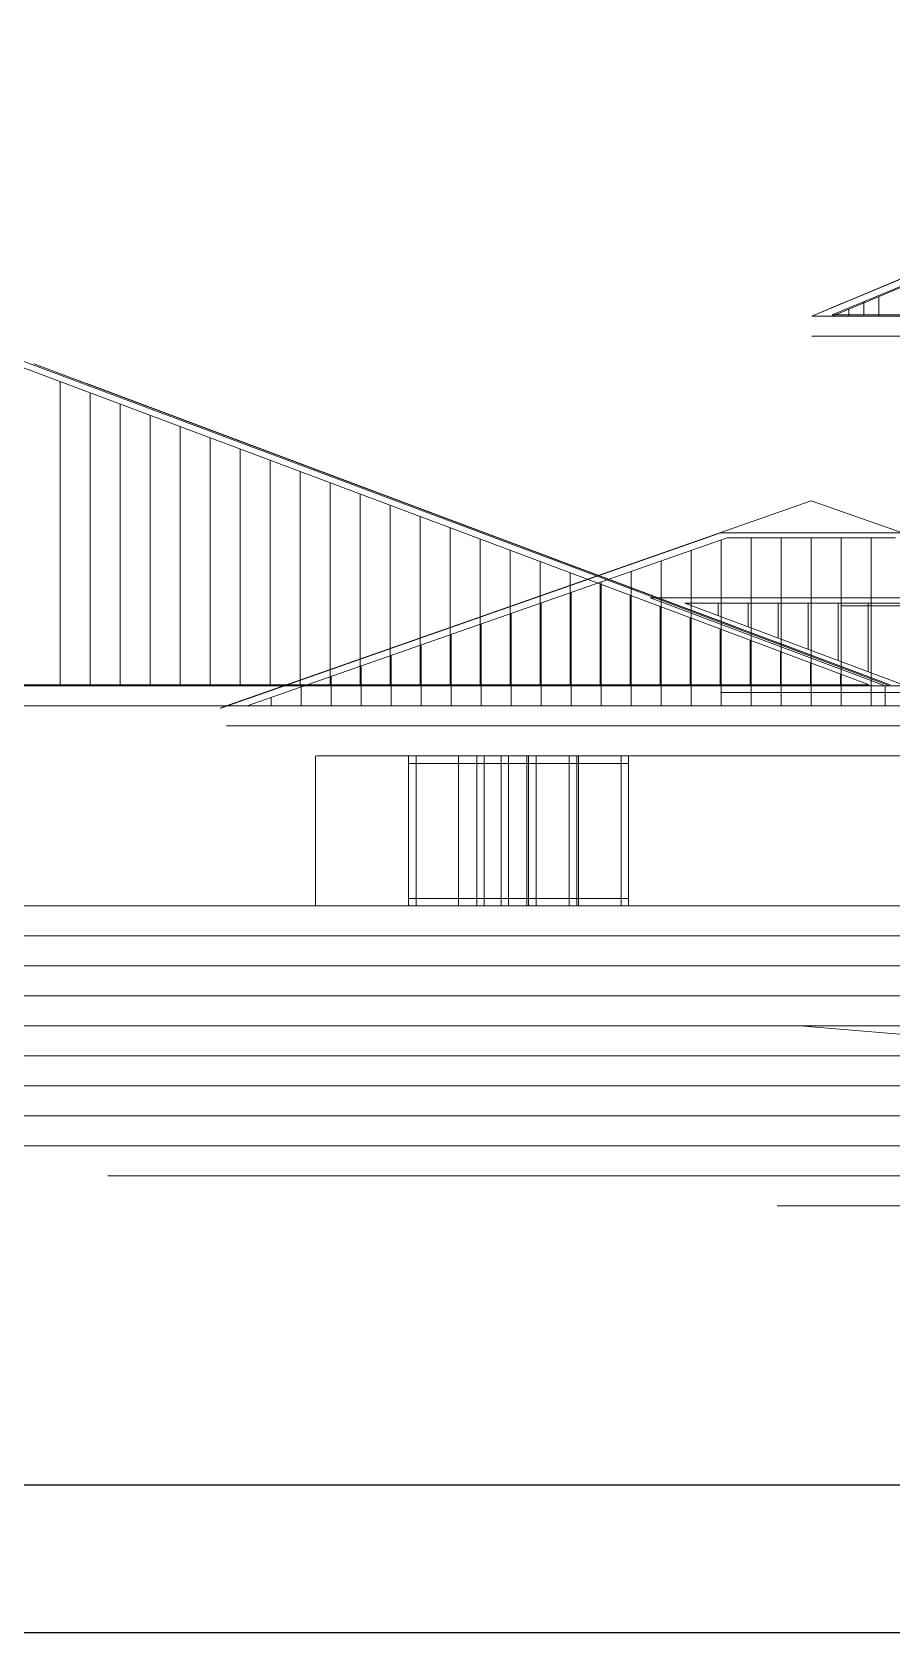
# Model space of a CAD drawing. Header units: millimetres. Extents: x -113526 to 211532, y -79714 to 28306.
# Drawn here: x 76480 to 77967, y -17174 to -14403 of the extents above; entities that cross this region are included whole.
import ezdxf

# ---------------------------------------------------------------- set-up
doc = ezdxf.new("R2010")
doc.units = ezdxf.units.MM
doc.layers.add('填充图样', color=38, linetype='Continuous')

msp = doc.modelspace()

# ---------------------------------------------------------------- linework, layer by layer
at = {"color": 250}
msp.add_line((87797.4, -16917.6), (64799, -16917.6), dxfattribs=at)
at = {"color": 4}
msp.add_line((88053.4, -17173.6), (64160, -17173.6), dxfattribs=at)
at = {"layer": '填充图样', "lineweight": 5, "extrusion": (2e-16, 1, -2e-16)}
for p, q in [((77828.4, -14894.7, 14527.5), (79008, -14403.2, 13347.9)), ((77828.4, -14894.7, 12168.4), (79008, -14403.2, 13347.9)), ((77828.4, -14929.3, 14527.5), (77828.4, -14929.3, 12168.4)), ((77828.4, -14929.3, 12168.4), (81539, -14929.3, 12168.4)), ((81876.3, -14929.3, 14527.5), (77828.4, -14929.3, 14527.5)), ((76816.4, -15569.4, 11465.2), (77827.3, -15214.7, 11465.2)), ((77827.3, -15214.7, 11465.2), (77827.3, -15214.7, 10593.1)), ((78838.2, -15569.4, 11465.2), (77827.3, -15214.7, 11465.2)), ((78838.2, -15569.4, 12324.1), (77827.3, -15214.7, 12324.1)), ((76816.4, -15569.4, 9582.2), (77670.6, -15269.7, 10436.3)), ((76816.4, -15569.4, 14302.6), (77670.6, -15269.7, 13448.5)), ((77670.6, -15269.7, 13448.5), (77670.6, -15269.7, 10436.3)), ((77670.6, -15269.7, 10436.3), (77670.6, -15269.7, 13448.5)), ((77984.1, -15269.7, 10436.3), (77670.6, -15269.7, 10436.3)), ((77670.6, -15269.7, 13448.5), (77984.1, -15269.7, 13448.5)), ((77670.6, -15269.7, 13448.5), (77984.1, -15269.7, 13448.5)), ((77955.3, -15534.8, 879.8), (77548.7, -15382.3, 473.3)), ((77963.2, -15569.4, -451.1), (73433.1, -15569.4, -451.1)), ((73433.1, -15569.4, 8211.3), (77963.2, -15569.4, 8211.3)), ((77963.2, -15569.4, 8211.3), (77963.2, -15569.4, -451.1)), ((76816.4, -15604, 14302.6), (76816.4, -15604, 9582.2)), ((76816.4, -15604, 9582.2), (78838.2, -15604, 9582.2)), ((76816.4, -15604, 14302.6), (77984.1, -15604, 14302.6)), ((76972.1, -15655.9, 14146.9), (76972.1, -15655.9, 10187.7)), ((76972.1, -15655.9, 10187.7), (77984.1, -15655.9, 10187.7)), ((76972.1, -15655.9, 9737.9), (76972.1, -15655.9, 9769.2)), ((76972.1, -15655.9, 9737.9), (77333.2, -15655.9, 9737.9)), ((76972.1, -15655.9, 9769.2), (77333.2, -15655.9, 9769.2)), ((76972.1, -15655.9, 14146.9), (77670.6, -15655.9, 14146.9)), ((77333.2, -15655.9, 9769.2), (77333.2, -15655.9, 9737.9)), ((77670.6, -15655.9, 14146.9), (77670.6, -15655.9, 13818.2)), ((73724.5, -15915.3, 17529.8), (77846, -15915.3, 17529.8)), ((73748.1, -15915.3, 17503.9), (77822.5, -15915.3, 17503.9)), ((77183.7, -15915.3, 16614.5), (76416.8, -15915.3, 16465.7)), ((76972.1, -15915.3, 14146.9), (76972.1, -15915.3, 10187.7)), ((76972.1, -15915.3, 10187.7), (77984.1, -15915.3, 10187.7)), ((76972.1, -15915.3, 9737.9), (76972.1, -15915.3, 9769.2)), ((76972.1, -15915.3, 9737.9), (77333.2, -15915.3, 9737.9)), ((76972.1, -15915.3, 9769.2), (77333.2, -15915.3, 9769.2)), ((76972.1, -15915.3, 14146.9), (77670.6, -15915.3, 14146.9)), ((77550.1, -15915.3, 16740.5), (77183.7, -15915.3, 16614.5)), ((77333.2, -15915.3, 9769.2), (77333.2, -15915.3, 9737.9)), ((77687.4, -15915.3, 16958), (77550.1, -15915.3, 16740.5)), ((77670.6, -15915.3, 14146.9), (77670.6, -15915.3, 13818.2)), ((77824.8, -15915.3, 17244.1), (77687.4, -15915.3, 16958)), ((77882, -15915.3, 17759.3), (77824.8, -15915.3, 17244.1)), ((78030.8, -15915.3, 18148.5), (77882, -15915.3, 17759.3)), ((73559.7, -15967.2, 16076.7), (76904, -15967.2, 16076.7)), ((76954.8, -15967.2, 16099.4), (76164.9, -15967.2, 16019.3)), ((77882, -15967.2, 16168.1), (76954.8, -15967.2, 16099.4)), ((78546, -15967.2, 16271.1), (77882, -15967.2, 16168.1)), ((76737.3, -16019.1, 15378.2), (75855.9, -16019.1, 15378.2)), ((77218.1, -16019.1, 15492.7), (76737.3, -16019.1, 15378.2)), ((76880.4, -16019.1, 16102.7), (80483.8, -16019.1, 16102.7)), ((76904, -16019.1, 16076.7), (80530.9, -16019.1, 16076.7)), ((77469.9, -16019.1, 15813.2), (77218.1, -16019.1, 15492.7)), ((77916.4, -16019.1, 15824.6), (77469.9, -16019.1, 15813.2)), ((78557.4, -16019.1, 15881.9), (77916.4, -16019.1, 15824.6)), ((77661.9, -16071, 14909), (72486.9, -16071, 14909)), ((81940.1, -16071, 15220.4), (72486.9, -16071, 15220.4)), ((74085.7, -16071, -2266.9), (77768.6, -16071, -2266.9)), ((78035.8, -16071, -1618.2), (74085.7, -16071, -1618.2)), ((78246.1, -16071, -1306.9), (74290.8, -16071, -1306.9)), ((76197.4, -16071, -2241), (78835.2, -16071, -2241)), ((76972.1, -16071, 14146.9), (76972.1, -16071, 10187.7)), ((76972.1, -16071, 10187.7), (77984.1, -16071, 10187.7)), ((76972.1, -16071, 9769.2), (76972.1, -16071, 9737.9)), ((76972.1, -16071, 9737.9), (77333.2, -16071, 9737.9)), ((76972.1, -16071, 9769.2), (77333.2, -16071, 9769.2)), ((76972.1, -16071, 14146.9), (77670.6, -16071, 14146.9)), ((77333.2, -16071, 9769.2), (77333.2, -16071, 9737.9)), ((77336.9, -16071, 9737.9), (77336.9, -16071, 8055.6)), ((77631.1, -16071, 9769.2), (77631.1, -16071, 9737.9)), ((77631.1, -16071, 9737.9), (77662.5, -16071, 9737.9)), ((77631.1, -16071, 9769.2), (77662.5, -16071, 9769.2)), ((77648.3, -16071, 9737.9), (77648.3, -16071, 8055.6)), ((77661.9, -16071, 14138.3), (77661.9, -16071, 14909)), ((77662.5, -16071, 9769.2), (77662.5, -16071, 9737.9)), ((77670.6, -16071, 13818.2), (77984.1, -16071, 13818.2)), ((77670.6, -16071, 14146.9), (77670.6, -16071, 13818.2)), ((79163.7, -16071, 7617.7), (77806.8, -16071, 7617.7)), ((79163.7, -16071, 7929.1), (77806.8, -16071, 7929.1)), ((76972.1, -16122.9, 10196.3), (75026.6, -16122.9, 10196.3)), ((75913.1, -16122.9, 8692.8), (76554.1, -16122.9, 8830.1)), ((76972.1, -16122.9, 9884.9), (75960.7, -16122.9, 9884.9)), ((76058.2, -16122.9, 742.5), (77264.8, -16122.9, 742.5)), ((76066.9, -16122.9, 7512.8), (77264.8, -16122.9, 7512.8)), ((77562.1, -16122.9, 247.3), (76256.6, -16122.9, 247.3)), ((77264.8, -16122.9, -390.6), (76371.7, -16122.9, -390.6)), ((76554.1, -16122.9, 8830.1), (76943.4, -16122.9, 8944.6)), ((76702.6, -16122.9, 7988.5), (76769.6, -16122.9, 7988.5)), ((76769.6, -16122.9, 8055.6), (76702.6, -16122.9, 8055.6)), ((76702.6, -16122.9, 8055.6), (76702.6, -16122.9, 7988.5)), ((76769.6, -16122.9, 7988.5), (76769.6, -16122.9, 8055.6)), ((76943.4, -16122.9, 8944.6), (77355.5, -16122.9, 9207.9)), ((76972.1, -16122.9, 9737.9), (77992.8, -16122.9, 9737.9)), ((76972.1, -16122.9, 10196.3), (76972.1, -16122.9, 9737.9)), ((77212.9, -16122.9, 2478.9), (77212.9, -16122.9, 2143.7)), ((77212.9, -16122.9, 2143.7), (77264.8, -16122.9, 2143.7)), ((77212.9, -16122.9, 2478.9), (77264.8, -16122.9, 2478.9)), ((77212.9, -16122.9, 4554.7), (77212.9, -16122.9, 4219.6)), ((77212.9, -16122.9, 4219.6), (77264.8, -16122.9, 4219.6)), ((77212.9, -16122.9, 4554.7), (77264.8, -16122.9, 4554.7)), ((77212.9, -16122.9, 6111.6), (77264.8, -16122.9, 6111.6)), ((77212.9, -16122.9, 5776.5), (77264.8, -16122.9, 5776.5)), ((77212.9, -16122.9, 6111.6), (77212.9, -16122.9, 5776.5)), ((77221.5, -16122.9, 7988.5), (77288.6, -16122.9, 7988.5)), ((77288.6, -16122.9, 8055.6), (77221.5, -16122.9, 8055.6)), ((77221.5, -16122.9, 8055.6), (77221.5, -16122.9, 7988.5)), ((77264.8, -16122.9, 766.3), (77264.8, -16122.9, 2143.7)), ((77264.8, -16122.9, -390.6), (77264.8, -16122.9, -295.4)), ((77787.5, -16122.9, -295.4), (77264.8, -16122.9, -295.4)), ((77264.8, -16122.9, 4554.7), (77264.8, -16122.9, 5776.5)), ((77264.8, -16122.9, 2478.9), (77264.8, -16122.9, 4219.6)), ((77264.8, -16122.9, 6111.6), (77264.8, -16122.9, 7512.8)), ((77288.6, -16122.9, 7988.5), (77288.6, -16122.9, 8055.6)), ((77355.5, -16122.9, 9207.9), (77916.4, -16122.9, 9139.2)), ((77548.1, -16122.9, 223.5), (77548.1, -16122.9, -45.7)), ((77562.1, -16122.9, 223.5), (77548.1, -16122.9, 223.5)), ((77548.1, -16122.9, -45.7), (77755.1, -16122.9, -45.7)), ((77562.1, -16122.9, 247.3), (77562.1, -16122.9, 223.5)), ((77740.5, -16122.9, 1242), (77807.5, -16122.9, 1242)), ((77807.5, -16122.9, 1309), (77740.5, -16122.9, 1309)), ((77740.5, -16122.9, 1309), (77740.5, -16122.9, 1242)), ((77740.5, -16122.9, 723), (77807.5, -16122.9, 723)), ((77807.5, -16122.9, 790.1), (77740.5, -16122.9, 790.1)), ((77740.5, -16122.9, 790.1), (77740.5, -16122.9, 723)), ((77740.5, -16122.9, 1761), (77807.5, -16122.9, 1761)), ((77807.5, -16122.9, 1828), (77740.5, -16122.9, 1828)), ((77740.5, -16122.9, 1828), (77740.5, -16122.9, 1761)), ((77740.5, -16122.9, 3317.9), (77807.5, -16122.9, 3317.9)), ((77807.5, -16122.9, 3384.9), (77740.5, -16122.9, 3384.9)), ((77740.5, -16122.9, 3384.9), (77740.5, -16122.9, 3317.9)), ((77740.5, -16122.9, 2798.9), (77807.5, -16122.9, 2798.9)), ((77807.5, -16122.9, 2865.9), (77740.5, -16122.9, 2865.9)), ((77740.5, -16122.9, 2865.9), (77740.5, -16122.9, 2798.9)), ((77740.5, -16122.9, 2279.9), (77807.5, -16122.9, 2279.9)), ((77807.5, -16122.9, 2347), (77740.5, -16122.9, 2347)), ((77740.5, -16122.9, 2347), (77740.5, -16122.9, 2279.9)), ((77740.5, -16122.9, 4874.8), (77807.5, -16122.9, 4874.8)), ((77807.5, -16122.9, 4941.8), (77740.5, -16122.9, 4941.8)), ((77740.5, -16122.9, 4941.8), (77740.5, -16122.9, 4874.8)), ((77740.5, -16122.9, 3836.8), (77807.5, -16122.9, 3836.8)), ((77807.5, -16122.9, 3903.9), (77740.5, -16122.9, 3903.9)), ((77740.5, -16122.9, 3903.9), (77740.5, -16122.9, 3836.8)), ((77740.5, -16122.9, 4355.8), (77807.5, -16122.9, 4355.8)), ((77807.5, -16122.9, 4422.8), (77740.5, -16122.9, 4422.8)), ((77740.5, -16122.9, 4422.8), (77740.5, -16122.9, 4355.8)), ((77740.5, -16122.9, 6498.7), (77740.5, -16122.9, 6431.7)), ((77740.5, -16122.9, 6431.7), (77807.5, -16122.9, 6431.7)), ((77807.5, -16122.9, 5979.7), (77740.5, -16122.9, 5979.7)), ((77807.5, -16122.9, 6498.7), (77740.5, -16122.9, 6498.7)), ((77740.5, -16122.9, 5912.7), (77807.5, -16122.9, 5912.7)), ((77740.5, -16122.9, 5393.7), (77807.5, -16122.9, 5393.7)), ((77807.5, -16122.9, 5460.8), (77740.5, -16122.9, 5460.8)), ((77740.5, -16122.9, 5460.8), (77740.5, -16122.9, 5393.7)), ((77740.5, -16122.9, 5979.7), (77740.5, -16122.9, 5912.7)), ((77740.5, -16122.9, 7988.5), (77807.5, -16122.9, 7988.5)), ((77807.5, -16122.9, 8055.6), (77740.5, -16122.9, 8055.6)), ((77740.5, -16122.9, 8055.6), (77740.5, -16122.9, 7988.5)), ((77740.5, -16122.9, 7469.6), (77807.5, -16122.9, 7469.6)), ((77807.5, -16122.9, 7536.6), (77740.5, -16122.9, 7536.6)), ((77740.5, -16122.9, 7536.6), (77740.5, -16122.9, 7469.6)), ((77740.5, -16122.9, 6950.6), (77807.5, -16122.9, 6950.6)), ((77807.5, -16122.9, 7017.7), (77740.5, -16122.9, 7017.7)), ((77740.5, -16122.9, 7017.7), (77740.5, -16122.9, 6950.6)), ((77755.1, -16122.9, 247.3), (77755.1, -16122.9, -45.7)), ((77787.5, -16122.9, 247.3), (77755.1, -16122.9, 247.3)), ((77787.5, -16122.9, 247.3), (77787.5, -16122.9, -295.4)), ((77807.5, -16122.9, 1242), (77807.5, -16122.9, 1309)), ((77807.5, -16122.9, 723), (77807.5, -16122.9, 790.1)), ((77807.5, -16122.9, 1761), (77807.5, -16122.9, 1828)), ((77807.5, -16122.9, 3317.9), (77807.5, -16122.9, 3384.9)), ((77807.5, -16122.9, 2798.9), (77807.5, -16122.9, 2865.9)), ((77807.5, -16122.9, 2279.9), (77807.5, -16122.9, 2347)), ((77807.5, -16122.9, 4874.8), (77807.5, -16122.9, 4941.8)), ((77807.5, -16122.9, 3836.8), (77807.5, -16122.9, 3903.9)), ((77807.5, -16122.9, 4355.8), (77807.5, -16122.9, 4422.8)), ((77807.5, -16122.9, 6431.7), (77807.5, -16122.9, 6498.7)), ((77807.5, -16122.9, 5393.7), (77807.5, -16122.9, 5460.8)), ((77807.5, -16122.9, 5912.7), (77807.5, -16122.9, 5979.7)), ((77807.5, -16122.9, 7988.5), (77807.5, -16122.9, 8055.6)), ((77807.5, -16122.9, 7469.6), (77807.5, -16122.9, 7536.6)), ((77807.5, -16122.9, 6950.6), (77807.5, -16122.9, 7017.7)), ((77916.4, -16122.9, 9139.2), (78614.7, -16122.9, 9116.3)), ((75482.1, -16174.8, -665.4), (77370.7, -16174.8, -645)), ((77370.7, -16174.8, -645), (78155.8, -16174.8, -540.6)), ((76171.3, -16226.7, -874.2), (76786.2, -16226.7, -837.3)), ((76786.2, -16226.7, -837.3), (77659.2, -16226.7, -812.7)), ((77659.2, -16226.7, -812.7), (77716, -16226.7, -798)), ((77716, -16226.7, -798), (78382.5, -16226.7, -665)), ((77822.5, -16226.7, 17503.9), (85146.5, -16226.7, 17503.9)), ((77846, -16226.7, 17529.8), (85147, -16226.7, 17529.8)), ((76306.6, -16278.6, -1034), (77007.5, -16278.6, -972.5)), ((77007.5, -16278.6, -972.5), (77548.6, -16278.6, -972.5)), ((77548.6, -16278.6, -972.5), (78523.1, -16278.6, -829.4)), ((76269.7, -16330.5, -1993.2), (76527.9, -16330.5, -1366)), ((76527.9, -16330.5, -1366), (76810.8, -16330.5, -1255.4)), ((76810.8, -16330.5, -1255.4), (77204.3, -16330.5, -1255.4)), ((77204.3, -16330.5, -1255.4), (77487.1, -16330.5, -1243.1)), ((77487.1, -16330.5, -1243.1), (77806.8, -16330.5, -1095.5)), ((77806.8, -16330.5, -1095.5), (78138.8, -16330.5, -1046.3)), ((76611, -16382.4, -6944.8), (76691.2, -16382.4, -6498.4)), ((76691.2, -16382.4, -6498.4), (77080.4, -16382.4, -5948.9)), ((77080.4, -16382.4, -5948.9), (77732.9, -16382.4, -4987.3)), ((77732.9, -16382.4, -4987.3), (78248, -16382.4, -4197.4)), ((77768.6, -16434.3, -2266.9), (84311.4, -16434.3, -2266.9))]:
    msp.add_line(p, q, dxfattribs=at)
at = {"layer": '填充图样', "lineweight": 5, "extrusion": (-0.384615, 0.923077, -3e-16)}
for p, q in [((77828.4, -14894.7, 14492.2), (78646.7, -14553.8, 13673.9)), ((77828.4, -14894.7, 13347.9), (78646.7, -14553.8, 13347.9)), ((77828.4, -14894.7, 13296), (78646.7, -14553.8, 13296)), ((77828.4, -14894.7, 13244.1), (78646.7, -14553.8, 13244.1)), ((77828.4, -14894.7, 13192.2), (78646.7, -14553.8, 13192.2)), ((77828.4, -14894.7, 13140.3), (78646.7, -14553.8, 13140.3)), ((77828.4, -14894.7, 13088.5), (78646.7, -14553.8, 13088.5)), ((77828.4, -14894.7, 13036.6), (78646.7, -14553.8, 13036.6)), ((77828.4, -14894.7, 13399.8), (78646.7, -14553.8, 13399.8)), ((77828.4, -14894.7, 13451.7), (78646.7, -14553.8, 13451.7)), ((77828.4, -14894.7, 13503.6), (78646.7, -14553.8, 13503.6)), ((77828.4, -14894.7, 13555.5), (78646.7, -14553.8, 13555.5)), ((77828.4, -14894.7, 13607.4), (78646.7, -14553.8, 13607.4)), ((77828.4, -14894.7, 13659.3), (78646.7, -14553.8, 13659.3)), ((78646.7, -14553.8, 13022), (77828.4, -14894.7, 12203.7)), ((77828.4, -14894.7, 12984.7), (78609.4, -14569.3, 12984.7)), ((77828.4, -14894.7, 13711.2), (78609.4, -14569.3, 13711.2)), ((77828.4, -14894.7, 12932.8), (78557.5, -14590.9, 12932.8)), ((77828.4, -14894.7, 13763.1), (78557.5, -14590.9, 13763.1)), ((77828.4, -14894.7, 12880.9), (78505.6, -14612.6, 12880.9)), ((77828.4, -14894.7, 13815), (78505.6, -14612.6, 13815)), ((77828.4, -14894.7, 12829), (78453.7, -14634.2, 12829)), ((77828.4, -14894.7, 13866.9), (78453.7, -14634.2, 13866.9)), ((77828.4, -14894.7, 13918.8), (78401.8, -14655.8, 13918.8)), ((77828.4, -14894.7, 12777.1), (78401.8, -14655.8, 12777.1)), ((77828.4, -14894.7, 13970.7), (78349.9, -14677.4, 13970.7)), ((77828.4, -14894.7, 12725.2), (78349.9, -14677.4, 12725.2)), ((77828.4, -14894.7, 14022.6), (78298, -14699, 14022.6)), ((77828.4, -14894.7, 12673.3), (78298, -14699, 12673.3)), ((77828.4, -14894.7, 14074.5), (78246.1, -14720.7, 14074.5)), ((77828.4, -14894.7, 12621.4), (78246.1, -14720.7, 12621.4)), ((77828.4, -14894.7, 14126.4), (78194.2, -14742.3, 14126.4)), ((77828.4, -14894.7, 12569.5), (78194.2, -14742.3, 12569.5)), ((77828.4, -14894.7, 14178.3), (78142.3, -14763.9, 14178.3)), ((77828.4, -14894.7, 12517.6), (78142.3, -14763.9, 12517.6)), ((77828.4, -14894.7, 14230.2), (78090.4, -14785.5, 14230.2)), ((77828.4, -14894.7, 12465.7), (78090.4, -14785.5, 12465.7)), ((77828.4, -14894.7, 14282.1), (78038.5, -14807.2, 14282.1)), ((77828.4, -14894.7, 12413.8), (78038.5, -14807.2, 12413.8)), ((77828.4, -14894.7, 14334), (77986.6, -14828.8, 14334)), ((77828.4, -14894.7, 12361.9), (77986.6, -14828.8, 12361.9)), ((77828.4, -14894.7, 14385.9), (77934.7, -14850.4, 14385.9)), ((77828.4, -14894.7, 12310), (77934.7, -14850.4, 12310)), ((77828.4, -14894.7, 12258.1), (77882.8, -14872, 12258.1)), ((77828.4, -14894.7, 14437.8), (77882.8, -14872, 14437.8)), ((77828.4, -14894.7, 12206.2), (77831, -14893.7, 12206.2)), ((77828.4, -14894.7, 14489.7), (77831, -14893.7, 14489.7)), ((77828.4, -14894.7, 12203.7), (77828.4, -14894.7, 14492.2))]:
    msp.add_line(p, q, dxfattribs=at)
at = {"layer": '填充图样', "lineweight": 5, "extrusion": (5e-16, 0.923077, 0.384615)}
for p, q in [((78682, -14551.8, 13710), (77863.7, -14892.7, 14528.3)), ((77918.2, -14892.7, 14528.3), (77918.2, -14870, 14473.9)), ((77863.7, -14892.7, 14528.3), (81841, -14892.7, 14528.3)), ((77866.3, -14892.7, 14528.3), (77866.3, -14891.7, 14525.8))]:
    msp.add_line(p, q, dxfattribs=at)
at = {"layer": '填充图样', "lineweight": 5, "extrusion": (1e-16, 0.923077, -0.384615)}
for p, q in [((77863.7, -14894.7, 12168.4), (78682, -14553.8, 12986.7)), ((77944.1, -14894.7, 12168.4), (77944.1, -14861.2, 12248.7)), ((81503.7, -14894.7, 12168.4), (77863.7, -14894.7, 12168.4)), ((77892.2, -14894.7, 12168.4), (77892.2, -14882.8, 12196.8))]:
    msp.add_line(p, q, dxfattribs=at)
at = {"layer": '填充图样', "lineweight": 5, "extrusion": (2e-16, 0.936329, -0.351123)}
for p, q in [((77927.7, -15532.7, -451.9), (76439.3, -14974.6, 1036.5)), ((76528.5, -15532.7, -451.9), (76528.5, -15008.1, 947.3)), ((76580.4, -15532.7, -451.9), (76580.4, -15027.5, 895.4)), ((76632.3, -15532.7, -451.9), (76632.3, -15047, 843.5)), ((76684.2, -15532.7, -451.9), (76684.2, -15066.4, 791.6)), ((76736.1, -15532.7, -451.9), (76736.1, -15085.9, 739.7)), ((76788, -15532.7, -451.9), (76788, -15105.4, 687.8)), ((76839.9, -15532.7, -451.9), (76839.9, -15124.8, 635.9)), ((76891.8, -15532.7, -451.9), (76891.8, -15144.3, 584)), ((76943.7, -15532.7, -451.9), (76943.7, -15163.7, 532.1)), ((76995.6, -15532.7, -451.9), (76995.6, -15183.2, 480.2)), ((77047.5, -15532.7, -451.9), (77047.5, -15202.7, 428.3)), ((77099.4, -15532.7, -451.9), (77099.4, -15222.1, 376.4)), ((77151.3, -15532.7, -451.9), (77151.3, -15241.6, 324.5)), ((77203.2, -15532.7, -451.9), (77203.2, -15261, 272.7)), ((77255.1, -15532.7, -451.9), (77255.1, -15280.5, 220.8)), ((77307, -15532.7, -451.9), (77307, -15300, 168.9)), ((77358.9, -15532.7, -451.9), (77358.9, -15319.4, 117)), ((77410.8, -15532.7, -451.9), (77410.8, -15338.9, 65.1)), ((77462.6, -15532.7, -451.9), (77462.6, -15358.4, 13.2)), ((77514.5, -15532.7, -451.9), (77514.5, -15377.8, -38.7)), ((77566.4, -15532.7, -451.9), (77566.4, -15397.3, -90.6)), ((77608.6, -15391.4, 449), (81668.8, -15391.4, 449)), ((77990.8, -15534.8, 66.8), (77608.6, -15391.4, 449)), ((77614.7, -15393.7, 442.9), (77614.7, -15391.4, 449)), ((77666.6, -15413.2, 391), (77666.6, -15391.4, 449)), ((77718.5, -15432.7, 339.1), (77718.5, -15391.4, 449)), ((77770.4, -15452.1, 287.2), (77770.4, -15391.4, 449)), ((77822.3, -15471.6, 235.3), (77822.3, -15391.4, 449)), ((77874.2, -15491, 183.4), (77874.2, -15391.4, 449)), ((77926.1, -15510.5, 131.5), (77926.1, -15391.4, 449)), ((77618.3, -15532.7, -451.9), (77618.3, -15416.7, -142.5)), ((77670.2, -15532.7, -451.9), (77670.2, -15436.2, -194.4)), ((77722.1, -15532.7, -451.9), (77722.1, -15455.7, -246.3)), ((77774, -15532.7, -451.9), (77774, -15475.1, -298.2)), ((77825.9, -15532.7, -451.9), (77825.9, -15494.6, -350.1)), ((73468.7, -15532.7, -451.9), (77927.7, -15532.7, -451.9)), ((77877.8, -15532.7, -451.9), (77877.8, -15514, -402))]:
    msp.add_line(p, q, dxfattribs=at)
at = {"layer": '填充图样', "lineweight": 5, "extrusion": (-3e-16, 0.936329, 0.351123)}
for p, q in [((77927.7, -15532.7, 8212), (76439.3, -14974.6, 6723.6)), ((73468.7, -15532.7, 8212), (77927.7, -15532.7, 8212))]:
    msp.add_line(p, q, dxfattribs=at)
at = {"layer": '填充图样', "lineweight": 5, "extrusion": (2e-16, 0.936329, 0.351123)}
for p, q in [((77927.7, -15532.7, 8212), (76439.3, -14974.6, 6723.6)), ((76528.5, -15532.7, 8212), (76528.5, -15008.1, 6812.9)), ((76580.4, -15532.7, 8212), (76580.4, -15027.5, 6864.8)), ((76632.3, -15532.7, 8212), (76632.3, -15047, 6916.6)), ((76684.2, -15532.7, 8212), (76684.2, -15066.4, 6968.5)), ((76736.1, -15532.7, 8212), (76736.1, -15085.9, 7020.4)), ((76788, -15532.7, 8212), (76788, -15105.4, 7072.3)), ((76839.9, -15532.7, 8212), (76839.9, -15124.8, 7124.2)), ((76891.8, -15532.7, 8212), (76891.8, -15144.3, 7176.1)), ((76943.7, -15532.7, 8212), (76943.7, -15163.7, 7228)), ((76995.6, -15532.7, 8212), (76995.6, -15183.2, 7279.9)), ((77047.5, -15532.7, 8212), (77047.5, -15202.7, 7331.8)), ((77099.4, -15532.7, 8212), (77099.4, -15222.1, 7383.7)), ((77151.3, -15532.7, 8212), (77151.3, -15241.6, 7435.6)), ((77203.2, -15532.7, 8212), (77203.2, -15261, 7487.5)), ((77255.1, -15532.7, 8212), (77255.1, -15280.5, 7539.4)), ((77307, -15532.7, 8212), (77307, -15300, 7591.3)), ((77358.9, -15532.7, 8212), (77358.9, -15319.4, 7643.2)), ((77410.8, -15532.7, 8212), (77410.8, -15338.9, 7695.1)), ((77462.6, -15532.7, 8212), (77462.6, -15358.4, 7747)), ((77514.5, -15532.7, 8212), (77514.5, -15377.8, 7798.9)), ((77566.4, -15532.7, 8212), (77566.4, -15397.3, 7850.8)), ((77608.6, -15391.4, 497.6), (81668.8, -15391.4, 497.6)), ((77990.8, -15534.8, 879.8), (77608.6, -15391.4, 497.6)), ((77614.7, -15393.7, 503.7), (77614.7, -15391.4, 497.6)), ((77666.6, -15413.2, 555.6), (77666.6, -15391.4, 497.6)), ((77718.5, -15432.7, 607.5), (77718.5, -15391.4, 497.6)), ((77770.4, -15452.1, 659.4), (77770.4, -15391.4, 497.6)), ((77822.3, -15471.6, 711.3), (77822.3, -15391.4, 497.6)), ((77874.2, -15491, 763.2), (77874.2, -15391.4, 497.6)), ((77926.1, -15510.5, 815.1), (77926.1, -15391.4, 497.6)), ((77618.3, -15532.7, 8212), (77618.3, -15416.7, 7902.7)), ((77670.2, -15532.7, 8212), (77670.2, -15436.2, 7954.6)), ((77722.1, -15532.7, 8212), (77722.1, -15455.7, 8006.5)), ((77774, -15532.7, 8212), (77774, -15475.1, 8058.4)), ((77825.9, -15532.7, 8212), (77825.9, -15494.6, 8110.3)), ((73468.7, -15532.7, 8212), (77927.7, -15532.7, 8212)), ((77877.8, -15532.7, 8212), (77877.8, -15514, 8162.2))]:
    msp.add_line(p, q, dxfattribs=at)
at = {"layer": '填充图样', "lineweight": 5, "extrusion": (0.351123, 0.936329, -2e-16)}
for p, q in [((76483.3, -14977.5, 6695), (76483.3, -14977.5, 1065.1)), ((77964, -15532.7, 1804.2), (76483.3, -14977.5, 1804.2)), ((77964, -15532.7, 1752.3), (76483.3, -14977.5, 1752.3)), ((77964, -15532.7, 1700.4), (76483.3, -14977.5, 1700.4)), ((77964, -15532.7, 1648.5), (76483.3, -14977.5, 1648.5)), ((77964, -15532.7, 1596.6), (76483.3, -14977.5, 1596.6)), ((77964, -15532.7, 1544.7), (76483.3, -14977.5, 1544.7)), ((77964, -15532.7, 1492.8), (76483.3, -14977.5, 1492.8)), ((77964, -15532.7, 1441), (76483.3, -14977.5, 1441)), ((77964, -15532.7, 1389.1), (76483.3, -14977.5, 1389.1)), ((77964, -15532.7, 1337.2), (76483.3, -14977.5, 1337.2)), ((77964, -15532.7, 1285.3), (76483.3, -14977.5, 1285.3)), ((77964, -15532.7, 1233.4), (76483.3, -14977.5, 1233.4)), ((77964, -15532.7, 1181.5), (76483.3, -14977.5, 1181.5)), ((77964, -15532.7, 1129.6), (76483.3, -14977.5, 1129.6)), ((77964, -15532.7, 1077.7), (76483.3, -14977.5, 1077.7)), ((77964, -15532.7, 1856.1), (76483.3, -14977.5, 1856.1)), ((76483.3, -14977.5, 1065.1), (77964, -15532.7, -415.6)), ((77964, -15532.7, 8175.7), (76483.3, -14977.5, 6695)), ((77964, -15532.7, 4658.5), (76483.3, -14977.5, 4658.5)), ((77964, -15532.7, 4710.4), (76483.3, -14977.5, 4710.4)), ((77964, -15532.7, 4762.3), (76483.3, -14977.5, 4762.3)), ((77964, -15532.7, 4814.2), (76483.3, -14977.5, 4814.2)), ((77964, -15532.7, 4866.1), (76483.3, -14977.5, 4866.1)), ((77964, -15532.7, 4918), (76483.3, -14977.5, 4918)), ((77964, -15532.7, 4969.9), (76483.3, -14977.5, 4969.9)), ((77964, -15532.7, 5021.8), (76483.3, -14977.5, 5021.8)), ((77964, -15532.7, 3880.1), (76483.3, -14977.5, 3880.1)), ((77964, -15532.7, 3932), (76483.3, -14977.5, 3932)), ((77964, -15532.7, 3983.9), (76483.3, -14977.5, 3983.9)), ((77964, -15532.7, 4035.8), (76483.3, -14977.5, 4035.8)), ((77964, -15532.7, 4087.7), (76483.3, -14977.5, 4087.7)), ((77964, -15532.7, 4139.6), (76483.3, -14977.5, 4139.6)), ((77964, -15532.7, 3828.2), (76483.3, -14977.5, 3828.2)), ((77964, -15532.7, 3776.3), (76483.3, -14977.5, 3776.3)), ((77964, -15532.7, 3724.4), (76483.3, -14977.5, 3724.4)), ((77964, -15532.7, 3672.5), (76483.3, -14977.5, 3672.5)), ((77964, -15532.7, 3620.6), (76483.3, -14977.5, 3620.6)), ((77964, -15532.7, 3568.7), (76483.3, -14977.5, 3568.7)), ((77964, -15532.7, 3516.8), (76483.3, -14977.5, 3516.8)), ((77964, -15532.7, 3464.9), (76483.3, -14977.5, 3464.9)), ((77964, -15532.7, 3413), (76483.3, -14977.5, 3413)), ((77964, -15532.7, 3361.1), (76483.3, -14977.5, 3361.1)), ((77964, -15532.7, 3309.2), (76483.3, -14977.5, 3309.2)), ((77964, -15532.7, 3257.3), (76483.3, -14977.5, 3257.3)), ((77964, -15532.7, 4191.5), (76483.3, -14977.5, 4191.5)), ((77964, -15532.7, 4243.4), (76483.3, -14977.5, 4243.4)), ((77964, -15532.7, 4295.3), (76483.3, -14977.5, 4295.3)), ((77964, -15532.7, 4347.1), (76483.3, -14977.5, 4347.1)), ((77964, -15532.7, 4399), (76483.3, -14977.5, 4399)), ((77964, -15532.7, 4450.9), (76483.3, -14977.5, 4450.9)), ((77964, -15532.7, 4502.8), (76483.3, -14977.5, 4502.8)), ((77964, -15532.7, 4554.7), (76483.3, -14977.5, 4554.7)), ((77964, -15532.7, 4606.6), (76483.3, -14977.5, 4606.6)), ((77964, -15532.7, 2945.9), (76483.3, -14977.5, 2945.9)), ((77964, -15532.7, 2894), (76483.3, -14977.5, 2894)), ((77964, -15532.7, 2842.2), (76483.3, -14977.5, 2842.2)), ((77964, -15532.7, 2790.3), (76483.3, -14977.5, 2790.3)), ((77964, -15532.7, 2738.4), (76483.3, -14977.5, 2738.4)), ((77964, -15532.7, 2686.5), (76483.3, -14977.5, 2686.5)), ((77964, -15532.7, 2634.6), (76483.3, -14977.5, 2634.6)), ((77964, -15532.7, 2582.7), (76483.3, -14977.5, 2582.7)), ((77964, -15532.7, 2530.8), (76483.3, -14977.5, 2530.8)), ((77964, -15532.7, 2478.9), (76483.3, -14977.5, 2478.9)), ((77964, -15532.7, 2427), (76483.3, -14977.5, 2427)), ((77964, -15532.7, 2375.1), (76483.3, -14977.5, 2375.1)), ((77964, -15532.7, 2323.2), (76483.3, -14977.5, 2323.2)), ((77964, -15532.7, 2271.3), (76483.3, -14977.5, 2271.3)), ((77964, -15532.7, 2219.4), (76483.3, -14977.5, 2219.4)), ((77964, -15532.7, 2167.5), (76483.3, -14977.5, 2167.5)), ((77964, -15532.7, 2115.6), (76483.3, -14977.5, 2115.6)), ((77964, -15532.7, 2063.7), (76483.3, -14977.5, 2063.7)), ((77964, -15532.7, 2011.8), (76483.3, -14977.5, 2011.8)), ((77964, -15532.7, 1959.9), (76483.3, -14977.5, 1959.9)), ((77964, -15532.7, 3205.4), (76483.3, -14977.5, 3205.4)), ((77964, -15532.7, 3153.5), (76483.3, -14977.5, 3153.5)), ((77964, -15532.7, 3101.6), (76483.3, -14977.5, 3101.6)), ((77964, -15532.7, 3049.7), (76483.3, -14977.5, 3049.7)), ((77964, -15532.7, 2997.8), (76483.3, -14977.5, 2997.8)), ((77964, -15532.7, 1908), (76483.3, -14977.5, 1908)), ((77964, -15532.7, 6474.9), (76483.3, -14977.5, 6474.9)), ((77964, -15532.7, 6526.8), (76483.3, -14977.5, 6526.8)), ((77964, -15532.7, 6578.7), (76483.3, -14977.5, 6578.7)), ((77964, -15532.7, 6630.6), (76483.3, -14977.5, 6630.6)), ((77964, -15532.7, 6682.5), (76483.3, -14977.5, 6682.5)), ((77964, -15532.7, 6059.7), (76483.3, -14977.5, 6059.7)), ((77964, -15532.7, 6111.6), (76483.3, -14977.5, 6111.6)), ((77964, -15532.7, 6163.5), (76483.3, -14977.5, 6163.5)), ((77964, -15532.7, 6215.4), (76483.3, -14977.5, 6215.4)), ((77964, -15532.7, 6267.3), (76483.3, -14977.5, 6267.3)), ((77964, -15532.7, 6319.2), (76483.3, -14977.5, 6319.2)), ((77964, -15532.7, 6371.1), (76483.3, -14977.5, 6371.1)), ((77964, -15532.7, 6423), (76483.3, -14977.5, 6423)), ((77964, -15532.7, 6007.8), (76483.3, -14977.5, 6007.8)), ((77964, -15532.7, 5073.7), (76483.3, -14977.5, 5073.7)), ((77964, -15532.7, 5125.6), (76483.3, -14977.5, 5125.6)), ((77964, -15532.7, 5177.5), (76483.3, -14977.5, 5177.5)), ((77964, -15532.7, 5229.4), (76483.3, -14977.5, 5229.4)), ((77964, -15532.7, 5281.3), (76483.3, -14977.5, 5281.3)), ((77964, -15532.7, 5333.2), (76483.3, -14977.5, 5333.2)), ((77964, -15532.7, 5385.1), (76483.3, -14977.5, 5385.1)), ((77964, -15532.7, 5437), (76483.3, -14977.5, 5437)), ((77964, -15532.7, 5488.9), (76483.3, -14977.5, 5488.9)), ((77964, -15532.7, 5540.8), (76483.3, -14977.5, 5540.8)), ((77964, -15532.7, 5592.7), (76483.3, -14977.5, 5592.7)), ((77964, -15532.7, 5644.6), (76483.3, -14977.5, 5644.6)), ((77964, -15532.7, 5696.5), (76483.3, -14977.5, 5696.5)), ((77964, -15532.7, 5748.4), (76483.3, -14977.5, 5748.4)), ((77964, -15532.7, 5800.2), (76483.3, -14977.5, 5800.2)), ((77964, -15532.7, 5852.1), (76483.3, -14977.5, 5852.1)), ((77964, -15532.7, 5904), (76483.3, -14977.5, 5904)), ((77964, -15532.7, 5955.9), (76483.3, -14977.5, 5955.9)), ((77964, -15532.7, 1025.8), (76522.7, -14992.2, 1025.8)), ((77964, -15532.7, 6734.4), (76522.7, -14992.2, 6734.4)), ((77964, -15532.7, 973.9), (76574.6, -15011.7, 973.9)), ((77964, -15532.7, 6786.3), (76574.6, -15011.7, 6786.3)), ((77964, -15532.7, 922), (76626.4, -15031.2, 922)), ((77964, -15532.7, 6838.2), (76626.4, -15031.2, 6838.2)), ((77964, -15532.7, 870.1), (76678.3, -15050.6, 870.1)), ((77964, -15532.7, 6890.1), (76678.3, -15050.6, 6890.1)), ((77964, -15532.7, 818.2), (76730.2, -15070.1, 818.2)), ((77964, -15532.7, 6942), (76730.2, -15070.1, 6942)), ((77964, -15532.7, 766.3), (76782.1, -15089.5, 766.3)), ((77964, -15532.7, 6993.9), (76782.1, -15089.5, 6993.9)), ((77964, -15532.7, 714.4), (76834, -15109, 714.4)), ((77964, -15532.7, 7045.8), (76834, -15109, 7045.8)), ((77964, -15532.7, 662.5), (76885.9, -15128.5, 662.5)), ((77964, -15532.7, 7097.7), (76885.9, -15128.5, 7097.7)), ((77964, -15532.7, 610.6), (76937.8, -15147.9, 610.6)), ((77964, -15532.7, 7149.6), (76937.8, -15147.9, 7149.6)), ((77964, -15532.7, 558.7), (76989.7, -15167.4, 558.7)), ((77964, -15532.7, 7201.5), (76989.7, -15167.4, 7201.5)), ((77964, -15532.7, 506.8), (77041.6, -15186.9, 506.8)), ((77964, -15532.7, 7253.3), (77041.6, -15186.9, 7253.3)), ((77964, -15532.7, 454.9), (77093.5, -15206.3, 454.9)), ((77964, -15532.7, 7305.2), (77093.5, -15206.3, 7305.2)), ((77964, -15532.7, 403), (77145.4, -15225.8, 403)), ((77964, -15532.7, 7357.1), (77145.4, -15225.8, 7357.1)), ((77964, -15532.7, 351.1), (77197.3, -15245.2, 351.1)), ((77964, -15532.7, 7409), (77197.3, -15245.2, 7409)), ((77964, -15532.7, 299.2), (77249.2, -15264.7, 299.2)), ((77964, -15532.7, 7460.9), (77249.2, -15264.7, 7460.9)), ((77964, -15532.7, 247.3), (77301.1, -15284.2, 247.3)), ((77964, -15532.7, 7512.8), (77301.1, -15284.2, 7512.8)), ((77964, -15532.7, 195.4), (77353, -15303.6, 195.4)), ((77964, -15532.7, 7564.7), (77353, -15303.6, 7564.7)), ((77964, -15532.7, 143.5), (77404.9, -15323.1, 143.5)), ((77964, -15532.7, 7616.6), (77404.9, -15323.1, 7616.6)), ((77964, -15532.7, 91.6), (77456.8, -15342.5, 91.6)), ((77964, -15532.7, 7668.5), (77456.8, -15342.5, 7668.5)), ((77964, -15532.7, 39.7), (77508.7, -15362, 39.7)), ((77964, -15532.7, 7720.4), (77508.7, -15362, 7720.4)), ((77964, -15532.7, -12.1), (77560.6, -15381.5, -12.1)), ((77964, -15532.7, 7772.3), (77560.6, -15381.5, 7772.3)), ((77964, -15532.7, -64), (77612.5, -15400.9, -64)), ((77964, -15532.7, 7824.2), (77612.5, -15400.9, 7824.2)), ((77964, -15532.7, -115.9), (77664.4, -15420.4, -115.9)), ((77964, -15532.7, 7876.1), (77664.4, -15420.4, 7876.1)), ((77964, -15532.7, -167.8), (77716.3, -15439.8, -167.8)), ((77964, -15532.7, 7928), (77716.3, -15439.8, 7928)), ((77964, -15532.7, -219.7), (77768.2, -15459.3, -219.7)), ((77964, -15532.7, 7979.9), (77768.2, -15459.3, 7979.9)), ((77964, -15532.7, -271.6), (77820.1, -15478.8, -271.6)), ((77964, -15532.7, 8031.8), (77820.1, -15478.8, 8031.8)), ((77964, -15532.7, -323.5), (77872, -15498.2, -323.5)), ((77964, -15532.7, 8083.7), (77872, -15498.2, 8083.7)), ((77964, -15532.7, -375.4), (77923.9, -15517.7, -375.4)), ((77964, -15532.7, 8135.6), (77923.9, -15517.7, 8135.6)), ((77964, -15532.7, -415.6), (77964, -15532.7, 8175.7))]:
    msp.add_line(p, q, dxfattribs=at)
at = {"layer": '填充图样', "lineweight": 5, "extrusion": (-6e-16, 0.936329, 0.351123)}
for p, q in [((76528.5, -15532.7, 8212), (76528.5, -15008.1, 6812.9)), ((76580.4, -15532.7, 8212), (76580.4, -15027.5, 6864.8)), ((76632.3, -15532.7, 8212), (76632.3, -15047, 6916.6)), ((76684.2, -15532.7, 8212), (76684.2, -15066.4, 6968.5)), ((76736.1, -15532.7, 8212), (76736.1, -15085.9, 7020.4)), ((76788, -15532.7, 8212), (76788, -15105.4, 7072.3)), ((76839.9, -15532.7, 8212), (76839.9, -15124.8, 7124.2)), ((76891.8, -15532.7, 8212), (76891.8, -15144.3, 7176.1)), ((76943.7, -15532.7, 8212), (76943.7, -15163.7, 7228)), ((76995.6, -15532.7, 8212), (76995.6, -15183.2, 7279.9)), ((77047.5, -15532.7, 8212), (77047.5, -15202.7, 7331.8)), ((77099.4, -15532.7, 8212), (77099.4, -15222.1, 7383.7)), ((77151.3, -15532.7, 8212), (77151.3, -15241.6, 7435.6)), ((77203.2, -15532.7, 8212), (77203.2, -15261, 7487.5)), ((77255.1, -15532.7, 8212), (77255.1, -15280.5, 7539.4)), ((77307, -15532.7, 8212), (77307, -15300, 7591.3)), ((77358.9, -15532.7, 8212), (77358.9, -15319.4, 7643.2)), ((77410.8, -15532.7, 8212), (77410.8, -15338.9, 7695.1)), ((77462.6, -15532.7, 8212), (77462.6, -15358.4, 7747)), ((77514.5, -15532.7, 8212), (77514.5, -15377.8, 7798.9)), ((77566.4, -15532.7, 8212), (77566.4, -15397.3, 7850.8)), ((77618.3, -15532.7, 8212), (77618.3, -15416.7, 7902.7)), ((77670.2, -15532.7, 8212), (77670.2, -15436.2, 7954.6)), ((77722.1, -15532.7, 8212), (77722.1, -15455.7, 8006.5)), ((77774, -15532.7, 8212), (77774, -15475.1, 8058.4)), ((77825.9, -15532.7, 8212), (77825.9, -15494.6, 8110.3)), ((77877.8, -15532.7, 8212), (77877.8, -15514, 8162.2))]:
    msp.add_line(p, q, dxfattribs=at)
at = {"layer": '填充图样', "lineweight": 5, "extrusion": (-0.331088, 0.9436, -2e-16)}
for p, q in [((76805.7, -15573.1, 14267.1), (77646.1, -15278.3, 13437.2)), ((76807.6, -15572.5, 13447.4), (77635.7, -15281.9, 13447.4)), ((76807.7, -15572.4, 13395.5), (77646.1, -15278.3, 13395.5)), ((76807.8, -15572.4, 13343.6), (77646.1, -15278.3, 13343.6)), ((76807.9, -15572.3, 13291.7), (77646.1, -15278.3, 13291.7)), ((76808.1, -15572.3, 13239.8), (77646.1, -15278.3, 13239.8)), ((76808.2, -15572.3, 13187.9), (77646.1, -15278.3, 13187.9)), ((76808.3, -15572.2, 13136), (77646.1, -15278.3, 13136)), ((76808.4, -15572.2, 13084.1), (77646.1, -15278.3, 13084.1)), ((76808.5, -15572.1, 13032.2), (77646.1, -15278.3, 13032.2)), ((76808.7, -15572.1, 12980.3), (77646.1, -15278.3, 12980.3)), ((76808.8, -15572.1, 12928.4), (77646.1, -15278.3, 12928.4)), ((76808.9, -15572, 12876.5), (77646.1, -15278.3, 12876.5)), ((76809, -15572, 12824.6), (77646.1, -15278.3, 12824.6)), ((76809.1, -15571.9, 12772.7), (77646.1, -15278.3, 12772.7)), ((76809.3, -15571.9, 12720.9), (77646.1, -15278.3, 12720.9)), ((76809.4, -15571.8, 12669), (77646.1, -15278.3, 12669)), ((76809.5, -15571.8, 12617.1), (77646.1, -15278.3, 12617.1)), ((76809.6, -15571.8, 12565.2), (77646.1, -15278.3, 12565.2)), ((76809.7, -15571.7, 12513.3), (77646.1, -15278.3, 12513.3)), ((76809.8, -15571.7, 12461.4), (77646.1, -15278.3, 12461.4)), ((76810, -15571.6, 12409.5), (77646.1, -15278.3, 12409.5)), ((76810.1, -15571.6, 12357.6), (77646.1, -15278.3, 12357.6)), ((76810.2, -15571.6, 12305.7), (77646.1, -15278.3, 12305.7)), ((76810.3, -15571.5, 12253.8), (77646.1, -15278.3, 12253.8)), ((76810.4, -15571.5, 12201.9), (77646.1, -15278.3, 12201.9)), ((76810.6, -15571.4, 12150), (77646.1, -15278.3, 12150)), ((76810.7, -15571.4, 12098.1), (77646.1, -15278.3, 12098.1)), ((76810.8, -15571.3, 12046.2), (77646.1, -15278.3, 12046.2)), ((76810.9, -15571.3, 11994.3), (77646.1, -15278.3, 11994.3)), ((76811, -15571.3, 11942.4), (77646.1, -15278.3, 11942.4)), ((76811.2, -15571.2, 11890.5), (77646.1, -15278.3, 11890.5)), ((76811.3, -15571.2, 11838.6), (77646.1, -15278.3, 11838.6)), ((76811.4, -15571.1, 11786.7), (77646.1, -15278.3, 11786.7)), ((76811.5, -15571.1, 11734.8), (77646.1, -15278.3, 11734.8)), ((76811.6, -15571.1, 11682.9), (77646.1, -15278.3, 11682.9)), ((76811.8, -15571, 11631), (77646.1, -15278.3, 11631)), ((76811.9, -15571, 11579.1), (77646.1, -15278.3, 11579.1)), ((76812, -15570.9, 11527.2), (77646.1, -15278.3, 11527.2)), ((76812.1, -15570.9, 11475.3), (77646.1, -15278.3, 11475.3)), ((76812.2, -15570.8, 11423.4), (77646.1, -15278.3, 11423.4)), ((76812.3, -15570.8, 11371.5), (77646.1, -15278.3, 11371.5)), ((76812.5, -15570.8, 11319.6), (77646.1, -15278.3, 11319.6)), ((76812.6, -15570.7, 11267.8), (77646.1, -15278.3, 11267.8)), ((76812.7, -15570.7, 11215.9), (77646.1, -15278.3, 11215.9)), ((76812.8, -15570.6, 11164), (77646.1, -15278.3, 11164)), ((76812.9, -15570.6, 11112.1), (77646.1, -15278.3, 11112.1)), ((76813.1, -15570.6, 11060.2), (77646.1, -15278.3, 11060.2)), ((76813.2, -15570.5, 11008.3), (77646.1, -15278.3, 11008.3)), ((76813.3, -15570.5, 10956.4), (77646.1, -15278.3, 10956.4)), ((76813.4, -15570.4, 10904.5), (77646.1, -15278.3, 10904.5)), ((76813.5, -15570.4, 10852.6), (77646.1, -15278.3, 10852.6)), ((76813.7, -15570.3, 10800.7), (77646.1, -15278.3, 10800.7)), ((76813.8, -15570.3, 10748.8), (77646.1, -15278.3, 10748.8)), ((76813.9, -15570.3, 10696.9), (77646.1, -15278.3, 10696.9)), ((76814, -15570.2, 10645), (77646.1, -15278.3, 10645)), ((76814.1, -15570.2, 10593.1), (77646.1, -15278.3, 10593.1)), ((76814.2, -15570.1, 10541.2), (77646.1, -15278.3, 10541.2)), ((76814.4, -15570.1, 10489.3), (77646.1, -15278.3, 10489.3)), ((76814.5, -15570.1, 10437.4), (77636, -15281.8, 10437.4)), ((77646.1, -15278.3, 10447.5), (76816.4, -15569.4, 9617.8)), ((77646.1, -15278.3, 13437.2), (77646.1, -15278.3, 10447.5)), ((76807.4, -15572.6, 13551.2), (77530.6, -15318.8, 13551.2)), ((76807.5, -15572.5, 13499.3), (77583.2, -15300.3, 13499.3)), ((76814.6, -15570, 10385.5), (77584.1, -15300, 10385.5)), ((76814.7, -15570, 10333.6), (77532.2, -15318.2, 10333.6)), ((76807.2, -15572.6, 13603.1), (77478.1, -15337.2, 13603.1)), ((76814.8, -15569.9, 10281.7), (77480.3, -15336.4, 10281.7)), ((76807, -15572.7, 13706.9), (77373, -15374.1, 13706.9)), ((76807.1, -15572.6, 13655), (77425.5, -15355.6, 13655)), ((76815, -15569.9, 10229.8), (77428.4, -15354.6, 10229.8)), ((76815.1, -15569.8, 10177.9), (77376.5, -15372.9, 10177.9)), ((76806.9, -15572.7, 13758.8), (77320.4, -15392.5, 13758.8)), ((76815.2, -15569.8, 10126), (77324.6, -15391.1, 10126)), ((76806.6, -15572.8, 13862.6), (77215.3, -15429.4, 13862.6)), ((76806.8, -15572.8, 13810.7), (77267.9, -15411, 13810.7)), ((76815.3, -15569.8, 10074.1), (77272.7, -15409.3, 10074.1)), ((76815.4, -15569.7, 10022.2), (77220.8, -15427.5, 10022.2)), ((76806.5, -15572.8, 13914.5), (77162.8, -15447.8, 13914.5)), ((76815.6, -15569.7, 9970.3), (77168.9, -15445.7, 9970.3)), ((76806.3, -15572.9, 14018.3), (77057.7, -15484.7, 14018.3)), ((76806.4, -15572.9, 13966.4), (77110.2, -15466.3, 13966.4)), ((76815.7, -15569.6, 9918.4), (77117, -15463.9, 9918.4)), ((76815.8, -15569.6, 9866.5), (77065.1, -15482.1, 9866.5)), ((76806.2, -15573, 14070.2), (77005.1, -15503.2, 14070.2)), ((76815.9, -15569.5, 9814.7), (77013.2, -15500.3, 9814.7)), ((76805.9, -15573.1, 14174), (76900, -15540, 14174)), ((76806, -15573, 14122.1), (76952.6, -15521.6, 14122.1)), ((76816, -15569.5, 9762.8), (76961.3, -15518.5, 9762.8)), ((76816.1, -15569.5, 9710.9), (76909.4, -15536.7, 9710.9)), ((76805.8, -15573.1, 14225.8), (76847.5, -15558.5, 14225.8)), ((76816.3, -15569.4, 9659), (76857.5, -15554.9, 9659)), ((76816.4, -15569.4, 9617.8), (76805.7, -15573.1, 14267.1))]:
    msp.add_line(p, q, dxfattribs=at)
at = {"layer": '填充图样', "lineweight": 5, "extrusion": (4e-16, 0.9436, -0.331088)}
for p, q in [((77681.8, -15278.3, 10411.8), (76852.1, -15569.4, 9582.2)), ((77671.7, -15569.4, 9582.2), (77671.7, -15281.8, 10401.7)), ((77972.9, -15278.3, 10411.8), (77681.8, -15278.3, 10411.8)), ((77723.5, -15569.4, 9582.2), (77723.5, -15278.3, 10411.8)), ((77775.4, -15569.4, 9582.2), (77775.4, -15278.3, 10411.8)), ((77827.3, -15569.4, 9582.2), (77827.3, -15278.3, 10411.8)), ((77879.2, -15569.4, 9582.2), (77879.2, -15278.3, 10411.8)), ((77931.1, -15569.4, 9582.2), (77931.1, -15278.3, 10411.8)), ((77567.9, -15569.4, 9582.2), (77567.9, -15318.2, 10297.9)), ((77619.8, -15569.4, 9582.2), (77619.8, -15300, 10349.8)), ((77516, -15569.4, 9582.2), (77516, -15336.4, 10246)), ((77412.2, -15569.4, 9582.2), (77412.2, -15372.9, 10142.3)), ((77464.1, -15569.4, 9582.2), (77464.1, -15354.6, 10194.1)), ((77360.3, -15569.4, 9582.2), (77360.3, -15391.1, 10090.4)), ((77256.5, -15569.4, 9582.2), (77256.5, -15427.5, 9986.6)), ((77308.4, -15569.4, 9582.2), (77308.4, -15409.3, 10038.5)), ((77204.6, -15569.4, 9582.2), (77204.6, -15445.7, 9934.7)), ((77100.8, -15569.4, 9582.2), (77100.8, -15482.1, 9830.9)), ((77152.7, -15569.4, 9582.2), (77152.7, -15463.9, 9882.8)), ((77048.9, -15569.4, 9582.2), (77048.9, -15500.3, 9779)), ((76945.1, -15569.4, 9582.2), (76945.1, -15536.7, 9675.2)), ((76997, -15569.4, 9582.2), (76997, -15518.5, 9727.1)), ((76893.2, -15569.4, 9582.2), (76893.2, -15554.9, 9623.3)), ((76852.1, -15569.4, 9582.2), (78802.6, -15569.4, 9582.2))]:
    msp.add_line(p, q, dxfattribs=at)
at = {"layer": '填充图样', "lineweight": 5, "extrusion": (2e-16, -4e-16, -1)}
msp.add_line((77880.3, -15396.4, 12324.1), (78503.1, -15396.4, 12324.1), dxfattribs=at)
at = {"layer": '填充图样', "lineweight": 5, "extrusion": (1, -2e-16, 6e-16)}
for p, q in [((76970, -15655.9, 11294.8), (76970, -15655.9, 11467.8)), ((76970, -15655.9, 11087.2), (76970, -15655.9, 11260.2)), ((76970, -15655.9, 10464.4), (76970, -15655.9, 10637.4)), ((76970, -15655.9, 10624.5), (76970, -15915.3, 10624.5)), ((76970, -15915.3, 10477.4), (76970, -15655.9, 10477.4)), ((76970, -15915.3, 10550.9), (76970, -15655.9, 10550.9)), ((76970, -15655.9, 10637.4), (76970, -15915.3, 10637.4)), ((76970, -15915.3, 10464.4), (76970, -15655.9, 10464.4)), ((76970, -15915.3, 11294.8), (76970, -15655.9, 11294.8)), ((76970, -15655.9, 11247.2), (76970, -15915.3, 11247.2)), ((76970, -15915.3, 11100.2), (76970, -15655.9, 11100.2)), ((76970, -15915.3, 11173.7), (76970, -15655.9, 11173.7)), ((76970, -15655.9, 11260.2), (76970, -15915.3, 11260.2)), ((76970, -15915.3, 11087.2), (76970, -15655.9, 11087.2)), ((76970, -15655.9, 12436.5), (76970, -15655.9, 12609.5)), ((76970, -15655.9, 11882.9), (76970, -15655.9, 12055.9)), ((76970, -15655.9, 12596.5), (76970, -15915.3, 12596.5)), ((76970, -15915.3, 12449.5), (76970, -15655.9, 12449.5)), ((76970, -15915.3, 12523), (76970, -15655.9, 12523)), ((76970, -15655.9, 12609.5), (76970, -15915.3, 12609.5)), ((76970, -15915.3, 12436.5), (76970, -15655.9, 12436.5)), ((76970, -15655.9, 12043), (76970, -15915.3, 12043)), ((76970, -15915.3, 11895.9), (76970, -15655.9, 11895.9)), ((76970, -15915.3, 11969.4), (76970, -15655.9, 11969.4)), ((76970, -15655.9, 12055.9), (76970, -15915.3, 12055.9)), ((76970, -15915.3, 11882.9), (76970, -15655.9, 11882.9)), ((76970, -15655.9, 11454.8), (76970, -15915.3, 11454.8)), ((76970, -15655.9, 11467.8), (76970, -15915.3, 11467.8)), ((76970, -15915.3, 11307.8), (76970, -15655.9, 11307.8)), ((76970, -15915.3, 11381.3), (76970, -15655.9, 11381.3)), ((76970, -15655.9, 13837.7), (76970, -15655.9, 14010.7)), ((76970, -15655.9, 13214.9), (76970, -15655.9, 13387.9)), ((76970, -15655.9, 13007.4), (76970, -15655.9, 13180.4)), ((76970, -15655.9, 13167.4), (76970, -15915.3, 13167.4)), ((76970, -15915.3, 13020.3), (76970, -15655.9, 13020.3)), ((76970, -15915.3, 13093.9), (76970, -15655.9, 13093.9)), ((76970, -15655.9, 13180.4), (76970, -15915.3, 13180.4)), ((76970, -15915.3, 13007.4), (76970, -15655.9, 13007.4)), ((76970, -15655.9, 13997.7), (76970, -15915.3, 13997.7)), ((76970, -15915.3, 13850.7), (76970, -15655.9, 13850.7)), ((76970, -15915.3, 13924.2), (76970, -15655.9, 13924.2)), ((76970, -15655.9, 14010.7), (76970, -15915.3, 14010.7)), ((76970, -15915.3, 13837.7), (76970, -15655.9, 13837.7)), ((76970, -15655.9, 13375), (76970, -15915.3, 13375)), ((76970, -15915.3, 13227.9), (76970, -15655.9, 13227.9)), ((76970, -15915.3, 13301.4), (76970, -15655.9, 13301.4)), ((76970, -15655.9, 13387.9), (76970, -15915.3, 13387.9)), ((76970, -15915.3, 13214.9), (76970, -15655.9, 13214.9)), ((76970, -15668.8, 11294.8), (76970, -15668.8, 11467.8)), ((76970, -15668.8, 11087.2), (76970, -15668.8, 11260.2)), ((76970, -15668.8, 10464.4), (76970, -15668.8, 10637.4)), ((76970, -15668.8, 12436.5), (76970, -15668.8, 12609.5)), ((76970, -15668.8, 11882.9), (76970, -15668.8, 12055.9)), ((76970, -15668.8, 13837.7), (76970, -15668.8, 14010.7)), ((76970, -15668.8, 13214.9), (76970, -15668.8, 13387.9)), ((76970, -15668.8, 13007.4), (76970, -15668.8, 13180.4)), ((76970, -15902.4, 11467.8), (76970, -15902.4, 11294.8)), ((76970, -15902.4, 11260.2), (76970, -15902.4, 11087.2)), ((76970, -15902.4, 10637.4), (76970, -15902.4, 10464.4)), ((76970, -15902.4, 12609.5), (76970, -15902.4, 12436.5)), ((76970, -15902.4, 12055.9), (76970, -15902.4, 11882.9)), ((76970, -15902.4, 14010.7), (76970, -15902.4, 13837.7)), ((76970, -15902.4, 13387.9), (76970, -15902.4, 13214.9)), ((76970, -15902.4, 13180.4), (76970, -15902.4, 13007.4)), ((76970, -15915.3, 11467.8), (76970, -15915.3, 11294.8)), ((76970, -15915.3, 11260.2), (76970, -15915.3, 11087.2)), ((76970, -15915.3, 10637.4), (76970, -15915.3, 10464.4)), ((76970, -15915.3, 12609.5), (76970, -15915.3, 12436.5)), ((76970, -15915.3, 12055.9), (76970, -15915.3, 11882.9)), ((76970, -15915.3, 14010.7), (76970, -15915.3, 13837.7)), ((76970, -15915.3, 13387.9), (76970, -15915.3, 13214.9)), ((76970, -15915.3, 13180.4), (76970, -15915.3, 13007.4))]:
    msp.add_line(p, q, dxfattribs=at)
at = {"layer": '填充图样', "lineweight": 5, "extrusion": (-1.16e-14, -2e-16, -1)}
for p, q in [((77304.1, -15655.9, 14149.1), (77131.1, -15655.9, 14149.1)), ((77131.1, -15655.9, 14149.1), (77131.1, -15915.3, 14149.1)), ((77304.1, -15668.8, 14149.1), (77131.1, -15668.8, 14149.1)), ((77144, -15655.9, 14149.1), (77144, -15915.3, 14149.1)), ((77217.6, -15915.3, 14149.1), (77217.6, -15655.9, 14149.1)), ((77291.1, -15915.3, 14149.1), (77291.1, -15655.9, 14149.1)), ((77304.1, -15915.3, 14149.1), (77304.1, -15655.9, 14149.1)), ((77511.6, -15655.9, 14149.1), (77338.6, -15655.9, 14149.1)), ((77338.6, -15655.9, 14149.1), (77338.6, -15915.3, 14149.1)), ((77511.6, -15668.8, 14149.1), (77338.6, -15668.8, 14149.1)), ((77351.6, -15655.9, 14149.1), (77351.6, -15915.3, 14149.1)), ((77425.1, -15915.3, 14149.1), (77425.1, -15655.9, 14149.1)), ((77498.7, -15915.3, 14149.1), (77498.7, -15655.9, 14149.1)), ((77511.6, -15915.3, 14149.1), (77511.6, -15655.9, 14149.1)), ((77131.1, -15902.4, 14149.1), (77304.1, -15902.4, 14149.1)), ((77131.1, -15915.3, 14149.1), (77304.1, -15915.3, 14149.1)), ((77338.6, -15902.4, 14149.1), (77511.6, -15902.4, 14149.1)), ((77338.6, -15915.3, 14149.1), (77511.6, -15915.3, 14149.1))]:
    msp.add_line(p, q, dxfattribs=at)
at = {"layer": '填充图样', "lineweight": 5}
for p, q in [((77248.9, -15655.9, 10185.5), (77421.9, -15655.9, 10185.5)), ((77248.9, -15915.3, 10185.5), (77248.9, -15655.9, 10185.5)), ((77248.9, -15668.8, 10185.5), (77421.9, -15668.8, 10185.5)), ((77261.9, -15915.3, 10185.5), (77261.9, -15655.9, 10185.5)), ((77335.4, -15915.3, 10185.5), (77335.4, -15655.9, 10185.5)), ((77408.9, -15655.9, 10185.5), (77408.9, -15915.3, 10185.5)), ((77421.9, -15655.9, 10185.5), (77421.9, -15915.3, 10185.5)), ((77421.9, -15902.4, 10185.5), (77248.9, -15902.4, 10185.5)), ((77421.9, -15915.3, 10185.5), (77248.9, -15915.3, 10185.5))]:
    msp.add_line(p, q, dxfattribs=at)
for points in [[(77828.4, -14894.7, 12168.4), (78670.7, -14543.8, 13010.6), (78670.7, -14543.8, 13685.3), (77828.4, -14894.7, 14527.5)], [(82381.3, -14543.8, 13010.6), (81539, -14894.7, 12168.4), (77828.4, -14894.7, 12168.4), (78670.7, -14543.8, 13010.6)], [(76458.2, -14970.4, 1053.9), (77963.2, -15534.8, -451.1), (73433.1, -15534.8, -451.1), (74938.1, -14970.4, 1053.9)], [(74938.1, -14970.4, 6706.3), (73433.1, -15534.8, 8211.3), (77963.2, -15534.8, 8211.3), (76458.2, -14970.4, 6706.3)], [(77963.2, -15534.8, 8211.3), (76458.2, -14970.4, 6706.3), (76458.2, -14970.4, 1053.9), (77963.2, -15534.8, -451.1)], [(77670.6, -15269.7, 13448.5), (76816.4, -15569.4, 14302.6), (76816.4, -15569.4, 9582.2), (77670.6, -15269.7, 10436.3)], [(78838.2, -15569.4, 9582.2), (77984.1, -15269.7, 10436.3), (77670.6, -15269.7, 10436.3), (76816.4, -15569.4, 9582.2)], [(77984.1, -15569.4, 14302.6), (77984.1, -15269.7, 13448.5), (77670.6, -15269.7, 13448.5), (76816.4, -15569.4, 14302.6)], [(77955.3, -15534.8, 66.8), (77548.7, -15382.3, 473.3), (81694.7, -15382.3, 473.3), (81694.7, -15534.8, 66.8)], [(77955.3, -15534.8, 879.8), (77548.7, -15382.3, 473.3), (81694.7, -15382.3, 473.3), (81694.7, -15534.8, 879.8)], [(77955.3, -15569.4, 879.8), (77955.3, -15534.8, 879.8), (80820, -15534.8, 879.8), (80820, -15569.4, 879.8)], [(77955.3, -15569.4, 66.8), (77955.3, -15534.8, 66.8), (81694.7, -15534.8, 66.8), (81694.7, -15569.4, 66.8)], [(77984.1, -15546.4, 10436.3), (77670.6, -15546.4, 10436.3), (77670.6, -15546.4, 13448.5), (77984.1, -15546.4, 13448.5)], [(78682.6, -16071, 9737.9), (76972.1, -16071, 9737.9), (76972.1, -16071, 14146.9), (78682.6, -16071, 14146.9)], [(77807.5, -16122.9, 8055.6), (73588.8, -16122.9, 8055.6), (73588.8, -16122.9, -295.4), (77807.5, -16122.9, -295.4)], [(77807.5, -16122.9, 790.1), (79985.4, -16122.9, 789), (79985.4, -16304.6, 789), (77807.5, -16122.9, 790.1)], [(77807.5, -16122.9, 158.7), (79985.4, -16122.9, 157.6), (79985.4, -16304.6, 157.6), (77807.5, -16122.9, 158.7)]]:
    msp.add_3dface(points, dxfattribs=at)
at = {"layer": '填充图样', "lineweight": 5, "invisible_edges": 4}
msp.add_3dface([(78670.7, -14543.8, 13685.3), (77828.4, -14894.7, 14527.5), (81876.3, -14894.7, 14527.5), (82381.3, -14543.8, 13685.3)], dxfattribs=at)

doc.saveas('drawing.dxf')
